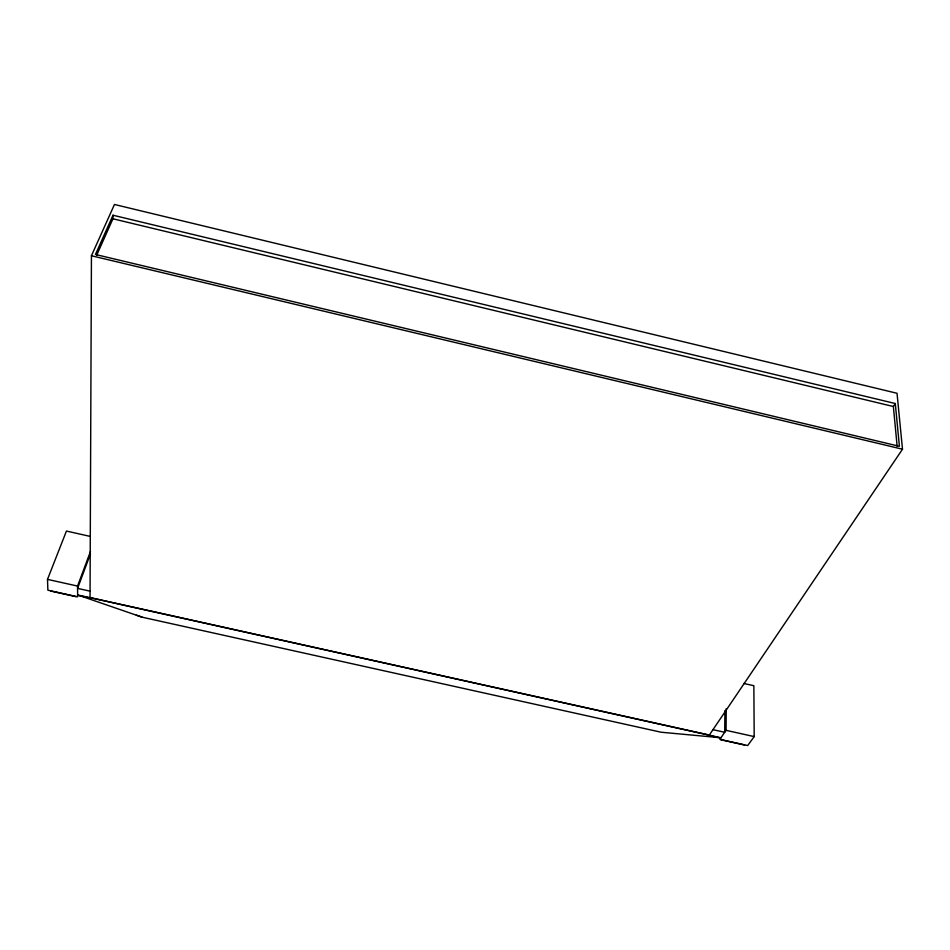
<?xml version="1.0" encoding="UTF-8"?>
<svg xmlns="http://www.w3.org/2000/svg" width="950" height="950" viewBox="0 0 950 950"><rect width="100%" height="100%" fill="white"/><g stroke="black" fill="none" stroke-linecap="round" stroke-linejoin="round"><path stroke-width="1.43" d="M720.741 738.043L709.068 735.454L902.5 449.207L897.026 393.276L114.463 204.476L91.438 255.752L90.036 598.013L77.627 595.258M724.909 710.541L724.719 732.272L712.987 729.671M743.767 683.454L753.861 685.722L754.193 736.594L747.709 745.524L719.851 739.337L726.061 730.336L726.239 708.569M96.651 255.312L112.931 218.785L113.002 215.223L895.292 403.536L899.401 446.31L95.463 254.469L113.002 215.223M136.337 615.172L142.227 617.215L661.188 732.236L720.741 737.746L77.734 594.973L142.227 617.215M90.084 536.382L66.441 531.05L47.5 579.381L47.88 590.199L77.639 596.802L77.556 586.067L90.476 551.475M90.476 553.814L77.579 588.383L90.06 591.161M897.144 446.31L893.368 406.517L895.292 403.536M47.5 579.381L77.556 586.067M726.061 730.336L754.193 736.594M90.036 597.55L709.341 735.062M50.659 591.043L76.119 596.695M720.706 739.741L744.562 745.038M91.438 255.752L902.5 449.207M112.931 218.785L893.368 406.517"/></g></svg>
